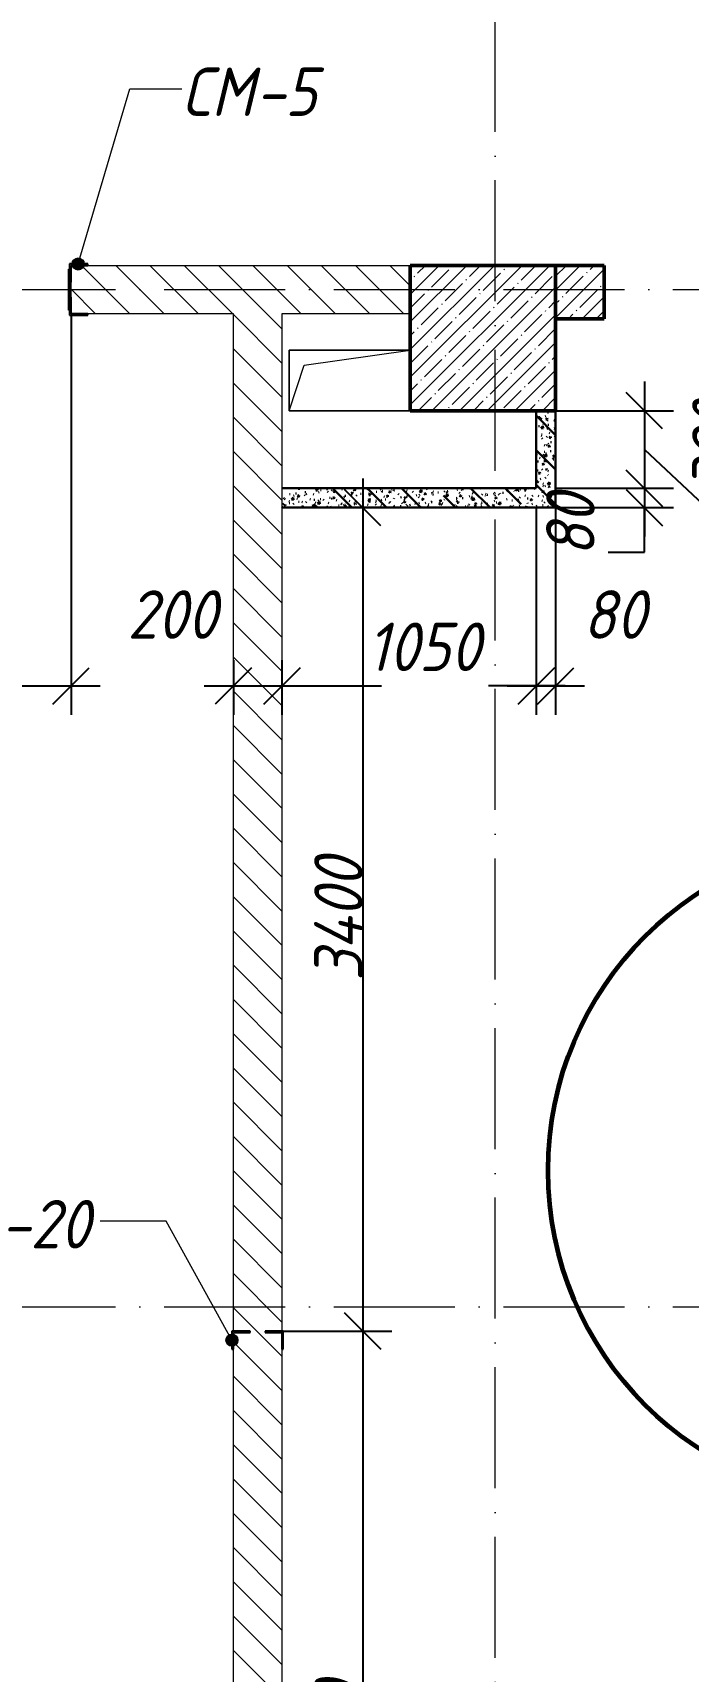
# Model space of a CAD drawing. Header units: millimetres. Extents: x -6064 to 178764, y -5836 to 29924.
# Drawn here: x 24002 to 26707, y 2095 to 8861 of the extents above; entities that cross this region are included whole.
import ezdxf

# ---------------------------------------------------------------- set-up
doc = ezdxf.new("R2010")
doc.units = ezdxf.units.MM
doc.linetypes.add('50_200_ШТРИХ_1Т_ш5_п1_п1_', pattern=[700, 500, -100, 0, -100])
for name, color, linetype, lineweight in [('0) ПГП', 1, 'Continuous', 30), ('A-FLOR', 7, 'Continuous', 9), ('A-GENM', 7, 'Continuous', 9), ('A-GENM-1', 7, 'Continuous', 25), ('A-GENM-IDEN', 7, 'Continuous', 9), ('A-WALL-3', 7, 'Continuous', 50), ('A-WALL-PATT-1', 7, 'Continuous', 5), ('S-COLS', 7, 'Continuous', 9), ('S-COLS-1', 7, 'Continuous', 5), ('S-COLS-2', 7, 'Continuous', 50), ('Оси-1', 7, '50_200_ШТРИХ_1Т_ш5_п1_п1_', 9)]:
    doc.layers.add(name, color=color, linetype=linetype, lineweight=lineweight)
doc.layers.add('A-ANNO-DIMS', color=7, linetype='Continuous')
for name, color, linetype, lineweight, true_color in [('A-WALL-8', 7, 'Continuous', 5, 0x0070df), ('A-WALL-FNSH-2', 7, 'Continuous', 13, 0xce0000), ('A-WALL-PATT-2', 7, 'Continuous', 5, 0xce0000)]:
    doc.layers.add(name, color=color, linetype=linetype, lineweight=lineweight, true_color=true_color)
doc.styles.add('ISOCPEUR_I_2', font='isocpeui.ttf', dxfattribs={"width": 0.9, "height": 200})
doc.dimstyles.new('ISO-2_0_0_9К_СРЕДНИЙ', dxfattribs={"dimscale": 304.8, "dimtxt": 199.196235, "dimasz": 0.492126, "dimexe": 0.393701, "dimexo": 0, "dimgap": 0, "dimtad": 1, "dimdec": 0, "dimzin": 0, "dimdsep": 46, "dimtxsty": 'ISOCPEUR_I_2', "dimblk1": 'OBLIQUE', "dimblk2": 'OBLIQUE', "dimsah": 1, "dimcen": 0.09, "dimdle": 0.393701, "dimazin": 0, "dimtfac": 1, "dimtdec": 4, "dimtix": 1, "dimtmove": 1, "dimatfit": 3, "dimfxl": 1, "dimtvp": 1, "dimtolj": 1, "dimtzin": 0, "dimarcsym": 2})
doc.dimstyles.new('ISO-2_0_0_9К_СРЕДНИЙ_1', dxfattribs={"dimscale": 304.8, "dimtxt": 199.196235, "dimasz": 0.492126, "dimexe": 0.393701, "dimexo": 0, "dimgap": 0, "dimtad": 1, "dimdec": 0, "dimzin": 0, "dimdsep": 46, "dimtxsty": 'ISOCPEUR_I_2', "dimblk1": 'OBLIQUE', "dimblk2": 'OBLIQUE', "dimsah": 1, "dimcen": 0.09, "dimdle": 0.393701, "dimazin": 0, "dimtfac": 1, "dimtdec": 4, "dimtix": 1, "dimtmove": 2, "dimatfit": 3, "dimfxl": 1, "dimtvp": 1, "dimtolj": 1, "dimtzin": 0, "dimarcsym": 2})
doc.dimstyles.new('ISO-2_0_0_9К_СРЕДНИЙ_2', dxfattribs={"dimscale": 304.8, "dimtxt": 199.196235, "dimasz": 0.492126, "dimexe": 0.393701, "dimexo": 0, "dimgap": 0, "dimtad": 1, "dimdec": 0, "dimzin": 0, "dimdsep": 46, "dimtxsty": 'ISOCPEUR_I_2', "dimblk1": 'OBLIQUE', "dimblk2": 'OBLIQUE', "dimsah": 1, "dimcen": 0.09, "dimdle": 0.393701, "dimazin": 0, "dimtfac": 1, "dimtdec": 4, "dimtix": 1, "dimtmove": 0, "dimatfit": 3, "dimfxl": 1, "dimtvp": 1, "dimtolj": 1, "dimtzin": 0, "dimarcsym": 2})
pattern_1 = [(135, (0, 0), (-70.71068, -70.71068), [])]
pattern_2 = [(50, (0, 0), (72.87376, -6.37607), [7.62, -83.82]), (355, (0, 0), (-14.09699, 76.42244), [6.096, -67.056]), (100.451, (6.07, -0.53), (58.77696, 70.04687), [6.476, -71.236]), (46.184, (0, 20.32), (108.43142, -16.81745), [11.43, -125.73]), (96.636, (9.04, 18.92), (94.961, 98.9709), [9.714, -106.854]), (351.184, (0, 20.32), (94.96227, 98.9702), [9.144, -100.584]), (21, (10.16, 15.24), (60.64565, -40.90654), [7.62, -83.82]), (326, (10.16, 15.24), (24.72083, 73.67493), [6.096, -67.056]), (71.451, (15.214, 11.83), (85.36689, 32.76874), [6.476, -71.236]), (37.5, (0, 0), (1.235525, 33.822432), [3.353, -62.89, 3.353, -64.719, -67.31]), (37.5, (0, 0), (1.235525, 33.822432), [-134.315, 3.353, -63.957]), (7.5, (0, 0), (26.728146, 40.07255), [3.353, -35.458, 3.353, -61.366, -25.654]), (7.5, (0, 0), (26.728146, 40.07255), [-103.53, 3.353, -22.301]), (327.5, (-22.657, 0), (54.236318, -2.292117), [3.353, -22.047, 3.353, -75.895, -105.156]), (327.5, (-22.657, 0), (54.236318, -2.292117), [-104.648, 3.353, -101.803]), (317.5, (-32.817, 0), (59.25158, 10.17014), [3.353, -29.667, 3.353, -49.276, -74.676]), (317.5, (-32.817, 0), (59.25158, 10.17014), [-85.649, 3.353, -71.323])]
pattern_3 = [(135, (0, 0), (-142.5612, -142.5612), []), (135, (142.56, 0), (-142.5612, -142.5612), [252.016, -50.403, 3.353, -47.05])]

# ---------------------------------------------------------------- blocks, each defined once
blk = doc.blocks.new('Колонна_Несущая_Прямоугольное сечение - 600х600-V10-АР1_1_Кладочный план 2 этажа')
at = {"layer": 'S-COLS-1'}
h = blk.add_hatch(dxfattribs=at)
h.set_pattern_fill('FP_15', color=256, style=0, pattern_type=2)
h.set_pattern_definition([(45, (-25860, -7600), (-57.02463, 57.02463), []), (45, (-25802.975, -7600), (-57.02463, 57.02463), [100.806, -20.161, 3.353, -16.808])])
h.paths.add_polyline_path([(-300, -300), (300, -300), (300, 300), (-300, 300)], flags=0)
at = {"layer": 'S-COLS-2'}
for p, q in [((300, 300), (-300, 300)), ((-300, 300), (-300, -300)), ((300, -300), (300, 300)), ((-300, -300), (300, -300))]:
    blk.add_line(p, q, dxfattribs=at)
blk = doc.blocks.new('AR_Отверстие прямоугольное _в плите_ - AR_Отверстие прямоугольное _в плите_-V48-АР1_1_Кладочный план 2 этажа')
at = {"layer": 'A-GENM'}
for p, q in [((250, 125), (-250, 125)), ((-250, 125), (-250, -125)), ((-187.5, 62.5), (250, 125)), ((-250, -125), (-187.5, 62.5)), ((-250, -125), (250, -125))]:
    blk.add_line(p, q, dxfattribs=at)
blk = doc.blocks.new('Фахверк_СКБ_Уголок_Тип 2 - СМ-5_200х2480h-30007438-АР1_1_Кладочный план 2 этажа')
at = {"layer": 'A-GENM-1'}
for p, q in [((125, 156), (125, 81)), ((200, 156), (125, 156)), ((131, 81), (131, 150)), ((131, 150), (200, 150)), ((200, 150), (200, 156)), ((125, 81), (131, 81)), ((131, 19), (125, 19)), ((125, 19), (125, -56)), ((131, -50), (131, 19)), ((125, -56), (200, -56)), ((200, -50), (131, -50)), ((200, -56), (200, -50))]:
    blk.add_line(p, q, dxfattribs=at)
blk = doc.blocks.new('Стойка_Влож_Полоса боковая - Полоса-27101091-АР1_1_Кладочный план 2 этажа')
at = {"layer": 'A-GENM'}
for p, q in [((-5, 85), (0, 85)), ((-5, -85), (-5, 85)), ((0, 31), (0, -31)), ((0, -85), (-5, -85))]:
    blk.add_line(p, q, dxfattribs=at)
blk = doc.blocks.new('Фахверк_СКБ_Уголок - Ф-20_200х3960 h-28533880-АР1_1_Кладочный план 2 этажа')
at = {"layer": 'A-GENM-1'}
for p, q in [((200, 156), (125, 156)), ((125, 156), (125, 81)), ((131, 81), (131, 150)), ((131, 150), (200, 150)), ((200, 150), (200, 156)), ((125, 81), (131, 81)), ((131, 19), (125, 19)), ((125, 19), (125, -56)), ((131, -50), (131, 19)), ((125, -56), (200, -56)), ((200, -50), (131, -50)), ((200, -56), (200, -50))]:
    blk.add_line(p, q, dxfattribs=at)
blk = doc.blocks.new('_Oblique')
at = {"color": 0, "linetype": 'ByBlock', "lineweight": -2}
blk.add_line((-0.5, -0.5), (0.5, 0.5), dxfattribs=at)
blk = doc.blocks.new('DIMBLOCK123-АР1_1_Кладочный план 2 этажа')
at = {"layer": 'A-ANNO-DIMS', "color": 0, "lineweight": -2, "transparency": 16777216}
for p, q in [((24160, 7692.2), (24160, 6043.9)), ((22510, 7070), (22510, 6043.9)), ((22390, 6163.9), (24280, 6163.9))]:
    blk.add_line(p, q, dxfattribs=at)
at = {"layer": 'Defpoints', "color": 0, "transparency": 16777216}
for p in [(24160, 7692.2), (22510, 7070), (24160, 6163.9)]:
    blk.add_point(p, dxfattribs=at)
at = {"layer": 'A-ANNO-DIMS', "color": 0, "lineweight": -2, "transparency": 16777216, "xscale": 150, "yscale": 150, "zscale": 150, "rotation": 180}
blk.add_blockref('_Oblique', (22510, 6163.9), dxfattribs=at)
at = {"layer": 'A-ANNO-DIMS', "color": 0, "lineweight": -2, "transparency": 16777216, "xscale": 150, "yscale": 150, "zscale": 150}
blk.add_blockref('_Oblique', (24160, 6163.9), dxfattribs=at)
at = {"layer": 'A-ANNO-DIMS', "color": 0, "transparency": 16777216, "insert": (23335, 6263.9), "char_height": 200, "width": 560.814, "attachment_point": 5, "style": 'ISOCPEUR_I_2'}
blk.add_mtext('\\A1;1650', dxfattribs=at)
blk = doc.blocks.new('DIMBLOCK212-АР1_1_Кладочный план 2 этажа')
at = {"layer": 'A-ANNO-DIMS', "color": 0, "lineweight": -2, "transparency": 16777216}
for p, q in [((26526.4, 7420), (26526.4, 6860)), ((26160, 7300), (26646.4, 7300)), ((26526.4, 7140), (26857.2, 6829.9)), ((26161.1, 6980), (26646.4, 6980)), ((26857.2, 6829.9), (27239.6, 6829.9))]:
    blk.add_line(p, q, dxfattribs=at)
at = {"layer": 'Defpoints', "color": 0, "transparency": 16777216}
for p in [(26160, 7300), (26161.1, 6980), (26526.4, 6980)]:
    blk.add_point(p, dxfattribs=at)
at = {"layer": 'A-ANNO-DIMS', "color": 0, "lineweight": -2, "transparency": 16777216, "xscale": 150, "yscale": 150, "zscale": 150}
for p, rotation in [((26526.4, 7300), 90), ((26526.4, 6980), 270)]:
    blk.add_blockref('_Oblique', p, dxfattribs=dict(at, rotation=rotation))
at = {"layer": 'A-ANNO-DIMS', "color": 0, "transparency": 16777216, "insert": (26723.9, 6963.3), "char_height": 200, "width": 455.087, "attachment_point": 1, "rotation": 90, "line_spacing_factor": 1.149209, "style": 'ISOCPEUR_I_2'}
blk.add_mtext('\\A1;320', dxfattribs=at)
blk = doc.blocks.new('DIMBLOCK213-АР1_1_Кладочный план 2 этажа')
at = {"layer": 'A-ANNO-DIMS', "color": 0, "lineweight": -2, "transparency": 16777216}
for p, q in [((26526.4, 7100), (26526.4, 6780)), ((26161.1, 6980), (26646.4, 6980)), ((26160, 6900), (26646.4, 6900)), ((26526.4, 6716.2), (26526.4, 6900)), ((26376.4, 6716.2), (26526.4, 6716.2))]:
    blk.add_line(p, q, dxfattribs=at)
at = {"layer": 'Defpoints', "color": 0, "transparency": 16777216}
for p in [(26161.1, 6980), (26160, 6900), (26526.4, 6900)]:
    blk.add_point(p, dxfattribs=at)
at = {"layer": 'A-ANNO-DIMS', "color": 0, "lineweight": -2, "transparency": 16777216, "xscale": 150, "yscale": 150, "zscale": 150}
for p, rotation in [((26526.4, 6980), 90), ((26526.4, 6900), 270)]:
    blk.add_blockref('_Oblique', p, dxfattribs=dict(at, rotation=rotation))
at = {"layer": 'A-ANNO-DIMS', "color": 0, "transparency": 16777216, "insert": (26121.2, 6697.8), "char_height": 200, "width": 303.391, "attachment_point": 1, "rotation": 90, "line_spacing_factor": 1.149209, "style": 'ISOCPEUR_I_2'}
blk.add_mtext('\\A1;80', dxfattribs=at)
blk = doc.blocks.new('DIMBLOCK321-АР1_1_Кладочный план 2 этажа')
at = {"layer": 'A-ANNO-DIMS', "color": 0, "lineweight": -2, "transparency": 16777216}
for p, q in [((24830, 6269.9), (24830, 6043.9)), ((25030, 6269.9), (25030, 6043.9)), ((24710, 6163.9), (25150, 6163.9))]:
    blk.add_line(p, q, dxfattribs=at)
at = {"layer": 'Defpoints', "color": 0, "transparency": 16777216}
for p in [(24830, 6269.9), (25030, 6269.9), (25030, 6163.9)]:
    blk.add_point(p, dxfattribs=at)
at = {"layer": 'A-ANNO-DIMS', "color": 0, "lineweight": -2, "transparency": 16777216, "xscale": 150, "yscale": 150, "zscale": 150, "rotation": 180}
blk.add_blockref('_Oblique', (24830, 6163.9), dxfattribs=at)
at = {"layer": 'A-ANNO-DIMS', "color": 0, "lineweight": -2, "transparency": 16777216, "xscale": 150, "yscale": 150, "zscale": 150}
blk.add_blockref('_Oblique', (25030, 6163.9), dxfattribs=at)
at = {"layer": 'A-ANNO-DIMS', "color": 0, "transparency": 16777216, "insert": (24392.7, 6558.5), "char_height": 200, "width": 455.087, "attachment_point": 1, "line_spacing_factor": 1.149209, "style": 'ISOCPEUR_I_2'}
blk.add_mtext('\\A1;200', dxfattribs=at)
blk = doc.blocks.new('DIMBLOCK322-АР1_1_Кладочный план 2 этажа')
at = {"layer": 'A-ANNO-DIMS', "color": 0, "lineweight": -2, "transparency": 16777216}
for p, q in [((26080, 6898.9), (26080, 6043.9)), ((25030, 6269.9), (25030, 6043.9)), ((24910, 6163.9), (25440.7, 6163.9)), ((26200, 6163.9), (25882.9, 6163.9))]:
    blk.add_line(p, q, dxfattribs=at)
at = {"layer": 'Defpoints', "color": 0, "transparency": 16777216}
for p in [(26080, 6898.9), (25030, 6269.9), (26080, 6163.9)]:
    blk.add_point(p, dxfattribs=at)
at = {"layer": 'A-ANNO-DIMS', "color": 0, "lineweight": -2, "transparency": 16777216, "xscale": 150, "yscale": 150, "zscale": 150, "rotation": 180}
blk.add_blockref('_Oblique', (25030, 6163.9), dxfattribs=at)
at = {"layer": 'A-ANNO-DIMS', "color": 0, "lineweight": -2, "transparency": 16777216, "xscale": 150, "yscale": 150, "zscale": 150}
blk.add_blockref('_Oblique', (26080, 6163.9), dxfattribs=at)
at = {"layer": 'A-ANNO-DIMS', "color": 0, "transparency": 16777216, "insert": (25381.4, 6425.2), "char_height": 200, "width": 560.814, "attachment_point": 1, "line_spacing_factor": 1.149209, "style": 'ISOCPEUR_I_2'}
blk.add_mtext('\\A1;1050', dxfattribs=at)
blk = doc.blocks.new('DIMBLOCK323-АР1_1_Кладочный план 2 этажа')
at = {"layer": 'A-ANNO-DIMS', "color": 0, "lineweight": -2, "transparency": 16777216}
for p, q in [((26080, 6898.9), (26080, 6043.9)), ((26160, 6900), (26160, 6043.9)), ((25960, 6163.9), (26280, 6163.9))]:
    blk.add_line(p, q, dxfattribs=at)
at = {"layer": 'Defpoints', "color": 0, "transparency": 16777216}
for p in [(26080, 6898.9), (26160, 6900), (26160, 6163.9)]:
    blk.add_point(p, dxfattribs=at)
at = {"layer": 'A-ANNO-DIMS', "color": 0, "lineweight": -2, "transparency": 16777216, "xscale": 150, "yscale": 150, "zscale": 150, "rotation": 180}
blk.add_blockref('_Oblique', (26080, 6163.9), dxfattribs=at)
at = {"layer": 'A-ANNO-DIMS', "color": 0, "lineweight": -2, "transparency": 16777216, "xscale": 150, "yscale": 150, "zscale": 150}
blk.add_blockref('_Oblique', (26160, 6163.9), dxfattribs=at)
at = {"layer": 'A-ANNO-DIMS', "color": 0, "transparency": 16777216, "insert": (26273.1, 6558.5), "char_height": 200, "width": 303.391, "attachment_point": 1, "line_spacing_factor": 1.149209, "style": 'ISOCPEUR_I_2'}
blk.add_mtext('\\A1;80', dxfattribs=at)
blk = doc.blocks.new('DIMBLOCK578-АР1_1_Кладочный план 2 этажа')
at = {"layer": 'A-ANNO-DIMS', "color": 0, "lineweight": -2, "transparency": 16777216}
for p, q in [((25363.7, 7020), (25363.7, 3380)), ((25266.7, 6900), (25483.7, 6900)), ((25036, 3500), (25483.7, 3500))]:
    blk.add_line(p, q, dxfattribs=at)
at = {"layer": 'Defpoints', "color": 0, "transparency": 16777216}
for p in [(25266.7, 6900), (25036, 3500), (25363.7, 3500)]:
    blk.add_point(p, dxfattribs=at)
at = {"layer": 'A-ANNO-DIMS', "color": 0, "lineweight": -2, "transparency": 16777216, "xscale": 150, "yscale": 150, "zscale": 150}
for p, rotation in [((25363.7, 6900), 90), ((25363.7, 3500), 270)]:
    blk.add_blockref('_Oblique', p, dxfattribs=dict(at, rotation=rotation))
at = {"layer": 'A-ANNO-DIMS', "color": 0, "transparency": 16777216, "insert": (25263.7, 5200), "char_height": 200, "width": 625.17, "attachment_point": 5, "rotation": 90, "style": 'ISOCPEUR_I_2'}
blk.add_mtext('\\A1;3400', dxfattribs=at)
blk = doc.blocks.new('DIMBLOCK579-АР1_1_Кладочный план 2 этажа')
at = {"layer": 'A-ANNO-DIMS', "color": 0, "lineweight": -2, "transparency": 16777216}
for p, q in [((25363.7, 3620), (25363.7, -20)), ((25036, 3500), (25483.7, 3500)), ((25469.8, 100), (25243.7, 100))]:
    blk.add_line(p, q, dxfattribs=at)
at = {"layer": 'Defpoints', "color": 0, "transparency": 16777216}
for p in [(25036, 3500), (25363.7, 100), (25469.8, 100)]:
    blk.add_point(p, dxfattribs=at)
at = {"layer": 'A-ANNO-DIMS', "color": 0, "lineweight": -2, "transparency": 16777216, "xscale": 150, "yscale": 150, "zscale": 150}
for p, rotation in [((25363.7, 3500), 90), ((25363.7, 100), 270)]:
    blk.add_blockref('_Oblique', p, dxfattribs=dict(at, rotation=rotation))
at = {"layer": 'A-ANNO-DIMS', "color": 0, "transparency": 16777216, "insert": (25263.7, 1800), "char_height": 200, "width": 625.17, "attachment_point": 5, "rotation": 90, "style": 'ISOCPEUR_I_2'}
blk.add_mtext('\\A1;3400', dxfattribs=at)

msp = doc.modelspace()

# ---------------------------------------------------------------- hatches: boundary and pattern name
at = {"layer": '0) ПГП'}
h = msp.add_hatch(dxfattribs=at)
h.set_pattern_fill('FP_25', color=256, style=0, pattern_type=2)
h.set_pattern_definition(pattern_2)
h.paths.add_polyline_path([(26160, 6900), (26160, 7300), (26080, 7300), (26080, 6900)], flags=0)
h = msp.add_hatch(dxfattribs=at)
h.set_pattern_fill('FP_26', color=256, style=0, pattern_type=2)
h.set_pattern_definition(pattern_3)
h.paths.add_polyline_path([(26160, 6900), (26160, 7300), (26080, 7300), (26080, 6900)], flags=0)
h = msp.add_hatch(dxfattribs=at)
h.set_pattern_fill('FP_25', color=256, style=0, pattern_type=2)
h.set_pattern_definition(pattern_2)
h.paths.add_polyline_path([(25948.9, 6900), (26080, 6900), (26080, 6980), (25030, 6980), (25030, 6900)], flags=0)
h = msp.add_hatch(dxfattribs=at)
h.set_pattern_fill('FP_26', color=256, style=0, pattern_type=2)
h.set_pattern_definition(pattern_3)
h.paths.add_polyline_path([(25948.9, 6900), (26080, 6900), (26080, 6980), (25030, 6980), (25030, 6900)], flags=0)
at = {"layer": 'A-GENM-IDEN'}
h = msp.add_hatch(color=256, dxfattribs=at)
edge = h.paths.add_edge_path(flags=0)
edge.add_arc((24189, 7906), 25, 0, 360)
h = msp.add_hatch(color=256, dxfattribs=at)
edge = h.paths.add_edge_path(flags=0)
edge.add_arc((24824, 3462.5), 25, 0, 360)
at = {"layer": 'A-WALL-PATT-1'}
h = msp.add_hatch(dxfattribs=at)
h.set_pattern_fill('FP_7', color=256, style=0, pattern_type=2)
h.set_pattern_definition([(45, (0, 0), (-57.02463, 57.02463), []), (45, (57.025, 0), (-57.02463, 57.02463), [100.806, -20.161, 3.353, -16.808])])
h.paths.add_polyline_path([(28140, 7680), (29209.7, 7680), (29209.7, 7900), (27460, 7900), (27460, 7680), (28060, 7680)], flags=0)
h.paths.add_polyline_path([(26160, 7680), (26360, 7680), (26360, 7900), (26160, 7900)], flags=0)
at = {"layer": 'A-WALL-PATT-2'}
h = msp.add_hatch(dxfattribs=at)
h.set_pattern_fill('FP_22', color=256, style=0, pattern_type=2)
h.set_pattern_definition(pattern_1)
h.paths.add_polyline_path([(24160, 7700), (25560, 7700), (25560, 7900), (24160, 7900), (24160, 7769)], flags=0)
h = msp.add_hatch(dxfattribs=at)
h.set_pattern_fill('FP_22', color=256, style=0, pattern_type=2)
h.set_pattern_definition(pattern_1)
h.paths.add_polyline_path([(24899, 100), (25030, 100), (25030, 3494), (24961, 3494), (24961, 3500), (25030, 3500), (25030, 7700), (24830, 7700), (24830, 3500), (24899, 3500), (24899, 3494), (24830, 3494), (24830.2, 106), (24899, 106)], flags=0)

# ---------------------------------------------------------------- linework, layer by layer
at = {"color": 6, "lineweight": 60}
msp.add_circle((27498.4, 4162.4), 1369.4, dxfattribs=at)
at = {"layer": '0) ПГП'}
for p, q in [((26080, 7300), (26080, 6980)), ((26160, 6900), (26160, 7300)), ((26080, 6980), (25030, 6980)), ((25030, 6900), (26160, 6900))]:
    msp.add_line(p, q, dxfattribs=at)
at = {"layer": 'A-FLOR'}
for p, q in [((25060, 7550), (25560, 7550)), ((25060, 7300), (25060, 7550)), ((25560, 7300), (25060, 7300))]:
    msp.add_line(p, q, dxfattribs=at)
at = {"layer": 'A-GENM-IDEN'}
for p, q in [((24189, 7906), (24403.1, 8629.6)), ((24403.1, 8629.6), (24617.1, 8629.6)), ((24552, 3953.6), (24280, 3953.6)), ((24824, 3462.5), (24552, 3953.6))]:
    msp.add_line(p, q, dxfattribs=at)
for centre in [(24189, 7906), (24824, 3462.5)]:
    msp.add_circle(centre, 25, dxfattribs=at)
at = {"layer": 'A-WALL-3'}
for p, q in [((26160, 7900), (26360, 7900)), ((26360, 7680), (26360, 7900)), ((26160, 7680), (26360, 7680))]:
    msp.add_line(p, q, dxfattribs=at)
at = {"layer": 'A-WALL-8'}
msp.add_line((25030, 6980), (25030, 6900), dxfattribs=at)
at = {"layer": 'A-WALL-FNSH-2'}
for p, q in [((24229, 7900), (25560, 7900)), ((24160, 7769), (24160, 7831)), ((24830, 7700), (24229, 7700)), ((24830, 3500), (24830, 7700)), ((25030, 7700), (25030, 6980)), ((25560, 7700), (25030, 7700)), ((25030, 6900), (25030, 3500)), ((24830, 106), (24830, 3425)), ((25030, 3425), (25030, 100))]:
    msp.add_line(p, q, dxfattribs=at)
at = {"layer": 'Оси-1'}
for p, q in [((25910, -4150), (25910, 28636.9)), ((-4160, 7800), (125951.6, 7800)), ((-4160, 3600), (125951.6, 3600))]:
    msp.add_line(p, q, dxfattribs=at)

# ---------------------------------------------------------------- block references
at = {"layer": 'A-GENM'}
for name, p in [('Стойка_Влож_Полоса боковая - Полоса-27101091-АР1_1_Кладочный план 2 этажа', (24154, 7800)), ('AR_Отверстие прямоугольное _в плите_ - AR_Отверстие прямоугольное _в плите_-V48-АР1_1_Кладочный план 2 этажа', (25310, 7425))]:
    msp.add_blockref(name, p, dxfattribs=at)
at = {"layer": 'A-GENM-1'}
msp.add_blockref('Фахверк_СКБ_Уголок_Тип 2 - СМ-5_200х2480h-30007438-АР1_1_Кладочный план 2 этажа', (24029, 7750), dxfattribs=at)
at = {"layer": 'A-GENM-1', "rotation": 269.9999999999999}
msp.add_blockref('Фахверк_СКБ_Уголок - Ф-20_200х3960 h-28533880-АР1_1_Кладочный план 2 этажа', (24880, 3625), dxfattribs=at)
at = {"layer": 'S-COLS'}
msp.add_blockref('Колонна_Несущая_Прямоугольное сечение - 600х600-V10-АР1_1_Кладочный план 2 этажа', (25860, 7600), dxfattribs=at)

# ---------------------------------------------------------------- texts
at = {"layer": 'A-GENM-IDEN', "char_height": 200, "attachment_point": 1, "style": 'ISOCPEUR_I_2'}
for s, insert, width in [('СМ', (24617.1, 8717.2), 367.975), ('-5', (24920.7, 8717.2), 317.468), ('-20', (23869.1, 4041.2), 476.202)]:
    msp.add_mtext(s, dxfattribs=dict(at, insert=insert, width=width))

# ---------------------------------------------------------------- dimensions: what is measured, and where the dimension line sits
at = {"layer": 'A-ANNO-DIMS'}
dim = msp.add_linear_dim(base=(24160, 6163.9), p1=(22510, 7070), p2=(24160, 7692.2), dimstyle='ISO-2_0_0_9К_СРЕДНИЙ_2', override={"dimpost": '<>', "dimfxl": 1763.418743}, dxfattribs=at)
dim.commit()
dim.dimension.update_dxf_attribs({"geometry": 'DIMBLOCK123-АР1_1_Кладочный план 2 этажа', "text_midpoint": (23335, 6263.9)})
for base, p1, p2, override, picture, middle in [((26526.4, 6980), (26160, 7300), (26161.1, 6980), {"dimpost": '<>', "dimfxl": 320.001901}, 'DIMBLOCK212-АР1_1_Кладочный план 2 этажа', (26857.2, 6829.9)), ((26526.4, 6900), (26161.1, 6980), (26160, 6900), {"dimpost": '<>', "dimfxl": 80.007602}, 'DIMBLOCK213-АР1_1_Кладочный план 2 этажа', (26398.5, 6716.2))]:
    dim = msp.add_linear_dim(base=base, p1=p1, p2=p2, angle=90, dimstyle='ISO-2_0_0_9К_СРЕДНИЙ', override=override, dxfattribs=at)
    dim.commit()
    dim.dimension.update_dxf_attribs({"geometry": picture, "text_midpoint": middle, "dimtype": 160, "text_rotation": 90})
for base, p1, p2, override, picture, middle in [((25363.7, 3500), (25266.7, 6900), (25036, 3500), {"dimpost": '<>', "dimfxl": 3407.820048}, 'DIMBLOCK578-АР1_1_Кладочный план 2 этажа', (25263.7, 5200)), ((25363.7, 100), (25036, 3500), (25469.8, 100), {"dimpost": '<>', "dimfxl": 3427.5597}, 'DIMBLOCK579-АР1_1_Кладочный план 2 этажа', (25263.7, 1800))]:
    dim = msp.add_linear_dim(base=base, p1=p1, p2=p2, angle=90, dimstyle='ISO-2_0_0_9К_СРЕДНИЙ_2', override=override, dxfattribs=at)
    dim.commit()
    dim.dimension.update_dxf_attribs({"geometry": picture, "text_midpoint": middle})
for base, p1, p2, dimstyle, override, picture, middle in [((26080, 6163.9), (25030, 6269.9), (26080, 6898.9), 'ISO-2_0_0_9К_СРЕДНИЙ_1', {"dimpost": '<>', "dimfxl": 1223.970203}, 'DIMBLOCK322-АР1_1_Кладочный план 2 этажа', (25661.8, 6291.8)), ((26160, 6163.9), (26080, 6898.9), (26160, 6900), 'ISO-2_0_0_9К_СРЕДНИЙ', {"dimpost": '<>', "dimfxl": 80.007602}, 'DIMBLOCK323-АР1_1_Кладочный план 2 этажа', (26424.8, 6291.8)), ((25030, 6163.9), (24830, 6269.9), (25030, 6269.9), 'ISO-2_0_0_9К_СРЕДНИЙ', {"dimpost": '<>', "dimfxl": 200}, 'DIMBLOCK321-АР1_1_Кладочный план 2 этажа', (24620.2, 6291.8))]:
    dim = msp.add_linear_dim(base=base, p1=p1, p2=p2, dimstyle=dimstyle, override=override, dxfattribs=at)
    dim.commit()
    dim.dimension.update_dxf_attribs({"geometry": picture, "text_midpoint": middle, "dimtype": 160})

doc.saveas('drawing.dxf')
